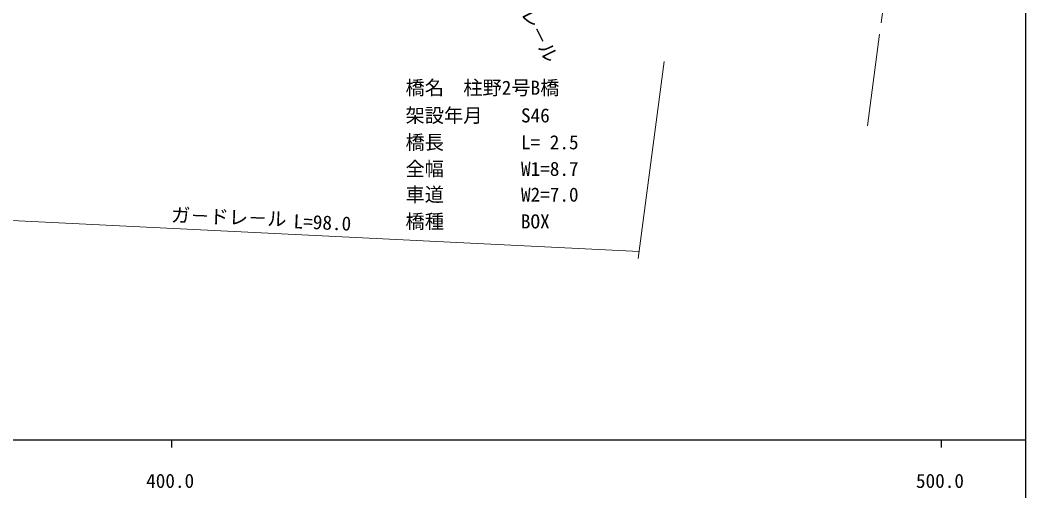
# Model space of a CAD drawing. Units: millimetres, scale not verified. Extents: x 40165 to 680165, y 20546 to 380546.
# Drawn here: x 448514 to 579165, y 198903 to 260052 of the extents above; entities that cross this region are included whole.
import ezdxf
from ezdxf.enums import TextEntityAlignment as Align

# ---------------------------------------------------------------- set-up
doc = ezdxf.new("R2010")
doc.units = ezdxf.units.MM
doc.header["$LTSCALE"] = 1000
doc.linetypes.add('CHAIN', pattern=[18.5, 12, -1.5, 3.5, -1.5])
for name, color, linetype, lineweight in [('M-BGD', 7, 'Continuous', 25), ('M-BMK', 2, 'CHAIN', 13), ('M-STR-HTXT', 7, 'Continuous', 13), ('M-TTL-BAND', 7, 'Continuous', 25)]:
    doc.layers.add(name, color=color, linetype=linetype, lineweight=lineweight)
doc.styles.add('ＭＳ ゴシック', font='')
doc.styles.get('ＭＳ ゴシック').set_extended_font_data('MS Gothic')

msp = doc.modelspace()

# ---------------------------------------------------------------- linework, layer by layer
at = {"layer": 'M-BMK'}
msp.add_line((558606, 246312), (563097, 280464), dxfattribs=at)
at = {"layer": 'M-STR-HTXT'}
for p, q in [((528796, 229075), (532164, 254686)), ((423399, 235233), (528914, 229976))]:
    msp.add_line(p, q, dxfattribs=at)
at = {"layer": 'M-TTL-BAND'}
for p, q in [((579165, 20546), (579165, 370546)), ((40165, 205546), (579165, 205546)), ((468165, 205546), (468165, 204546)), ((568165, 205546), (568165, 204546))]:
    msp.add_line(p, q, dxfattribs=at)

# ---------------------------------------------------------------- texts
at = {"layer": 'M-BGD', "style": 'ＭＳ ゴシック'}
for s, p in [('橋名\u3000柱野2号B橋', (498577, 249806)), ('架設年月\u3000\u3000S46', (498577, 246208)), ('橋長\u3000\u3000\u3000\u3000L= 2.5', (498577, 242719)), ('全幅\u3000\u3000\u3000\u3000W1=8.7', (498577, 239268)), ('車道\u3000\u3000\u3000\u3000W2=7.0', (498577, 235926)), ('橋種  \u3000  \u3000BOX', (498577, 232438))]:
    msp.add_text(s, height=1833, dxfattribs=at).set_placement(p, align=Align.BOTTOM_LEFT)
at = {"layer": 'M-STR-HTXT', "style": 'ＭＳ ゴシック'}
for s, rotation, p in [('ガ－ドレ－ル', 296.4, (509688, 267529)), ('ガ－ドレ－ル', 357.8, (468072, 233307)), ('L=98.0', 357.5, (483985, 232471))]:
    msp.add_text(s, height=1833, rotation=rotation, dxfattribs=at).set_placement(p, align=Align.BOTTOM_LEFT)
at = {"layer": 'M-TTL-BAND', "style": 'ＭＳ ゴシック'}
for s, p in [('400.0', (464885, 198741)), ('500.0', (564885, 198741))]:
    msp.add_text(s, height=1833, dxfattribs=at).set_placement(p, align=Align.BOTTOM_LEFT)

doc.saveas('drawing.dxf')
